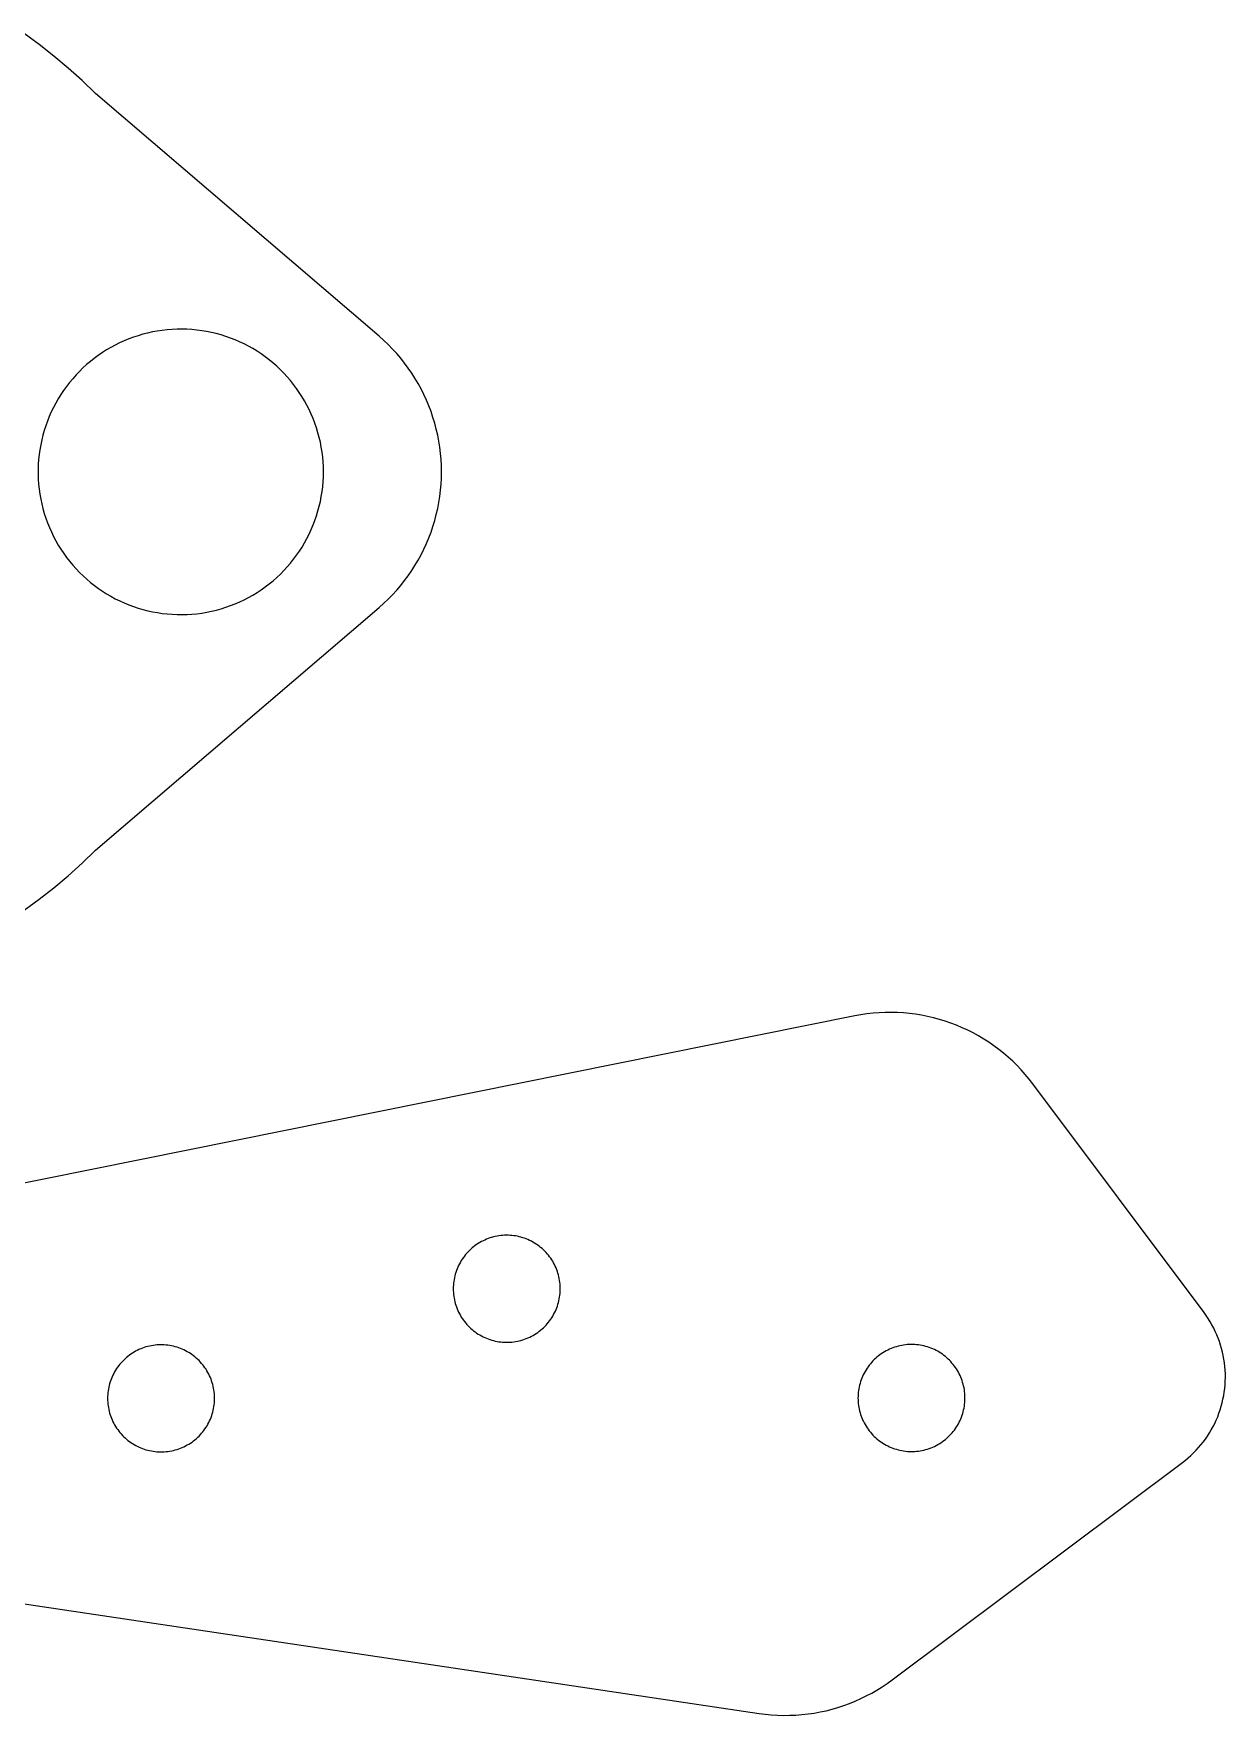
# Model space of a CAD drawing. Header units: millimetres. Extents: x 1015 to 1415, y -25 to 475.
# Drawn here: x 1153.53 to 1186.94, y 60.39 to 107.52 of the extents above; entities that cross this region are included whole.
import ezdxf

# ---------------------------------------------------------------- set-up
doc = ezdxf.new("R2010")
doc.units = ezdxf.units.MM
doc.header["$MEASUREMENT"] = 0
doc.layers.add('corte', color=1, linetype='Continuous', true_color=0xff0000)

msp = doc.modelspace()

# ---------------------------------------------------------------- linework, layer by layer
at = {"layer": 'corte', "linetype": 'Continuous', "lineweight": 25}
for p, q in [((1153.688, 107.216), (1153.266, 107.523)), ((1154.099, 106.895), (1153.688, 107.216)), ((1154.499, 106.559), (1154.099, 106.895)), ((1154.887, 106.21), (1154.499, 106.559)), ((1155.262, 105.847), (1154.887, 106.21)), ((1163.217, 99.04), (1155.262, 105.847)), ((1156.326, 99.013), (1156.196, 98.965)), ((1156.458, 99.057), (1156.326, 99.013)), ((1156.591, 99.097), (1156.458, 99.057)), ((1156.725, 99.131), (1156.591, 99.097)), ((1156.861, 99.161), (1156.725, 99.131)), ((1156.997, 99.186), (1156.861, 99.161)), ((1157.135, 99.207), (1156.997, 99.186)), ((1157.273, 99.223), (1157.135, 99.207)), ((1157.411, 99.233), (1157.273, 99.223)), ((1157.55, 99.239), (1157.411, 99.233)), ((1157.689, 99.241), (1157.55, 99.239)), ((1157.828, 99.237), (1157.689, 99.241)), ((1157.966, 99.229), (1157.828, 99.237)), ((1158.104, 99.216), (1157.966, 99.229)), ((1158.242, 99.198), (1158.104, 99.216)), ((1158.379, 99.175), (1158.242, 99.198)), ((1158.515, 99.147), (1158.379, 99.175)), ((1158.65, 99.115), (1158.515, 99.147)), ((1158.784, 99.078), (1158.65, 99.115)), ((1158.917, 99.037), (1158.784, 99.078)), ((1159.047, 98.991), (1158.917, 99.037)), ((1159.177, 98.94), (1159.047, 98.991)), ((1163.346, 98.925), (1163.217, 99.04)), ((1155.457, 98.583), (1155.343, 98.504)), ((1155.575, 98.657), (1155.457, 98.583)), ((1155.694, 98.727), (1155.575, 98.657)), ((1155.817, 98.793), (1155.694, 98.727)), ((1155.941, 98.855), (1155.817, 98.793)), ((1156.067, 98.912), (1155.941, 98.855)), ((1156.196, 98.965), (1156.067, 98.912)), ((1159.304, 98.885), (1159.177, 98.94)), ((1159.43, 98.826), (1159.304, 98.885)), ((1159.553, 98.762), (1159.43, 98.826)), ((1159.674, 98.694), (1159.553, 98.762)), ((1159.793, 98.622), (1159.674, 98.694)), ((1159.909, 98.546), (1159.793, 98.622)), ((1160.022, 98.465), (1159.909, 98.546)), ((1163.471, 98.806), (1163.346, 98.925)), ((1163.592, 98.683), (1163.471, 98.806)), ((1163.709, 98.556), (1163.592, 98.683)), ((1163.821, 98.425), (1163.709, 98.556)), ((1154.814, 98.056), (1154.718, 97.956)), ((1154.913, 98.153), (1154.814, 98.056)), ((1155.016, 98.246), (1154.913, 98.153)), ((1155.122, 98.336), (1155.016, 98.246)), ((1155.231, 98.422), (1155.122, 98.336)), ((1155.343, 98.504), (1155.231, 98.422)), ((1160.133, 98.381), (1160.022, 98.465)), ((1160.24, 98.293), (1160.133, 98.381)), ((1160.345, 98.202), (1160.24, 98.293)), ((1160.446, 98.107), (1160.345, 98.202)), ((1160.544, 98.008), (1160.446, 98.107)), ((1163.928, 98.29), (1163.821, 98.425)), ((1164.031, 98.151), (1163.928, 98.29)), ((1164.129, 98.009), (1164.031, 98.151)), ((1154.451, 97.636), (1154.37, 97.523)), ((1154.536, 97.745), (1154.451, 97.636)), ((1154.625, 97.852), (1154.536, 97.745)), ((1154.718, 97.956), (1154.625, 97.852)), ((1160.638, 97.906), (1160.544, 98.008)), ((1160.729, 97.801), (1160.638, 97.906)), ((1160.816, 97.693), (1160.729, 97.801)), ((1160.899, 97.582), (1160.816, 97.693)), ((1160.978, 97.468), (1160.899, 97.582)), ((1164.222, 97.864), (1164.129, 98.009)), ((1164.31, 97.716), (1164.222, 97.864)), ((1164.393, 97.564), (1164.31, 97.716)), ((1154.151, 97.169), (1154.086, 97.046)), ((1154.22, 97.29), (1154.151, 97.169)), ((1154.293, 97.408), (1154.22, 97.29)), ((1154.37, 97.523), (1154.293, 97.408)), ((1161.053, 97.351), (1160.978, 97.468)), ((1161.125, 97.232), (1161.053, 97.351)), ((1161.192, 97.11), (1161.125, 97.232)), ((1161.254, 96.987), (1161.192, 97.11)), ((1164.471, 97.41), (1164.393, 97.564)), ((1164.543, 97.253), (1164.471, 97.41)), ((1164.609, 97.094), (1164.543, 97.253)), ((1153.918, 96.666), (1153.87, 96.535)), ((1153.969, 96.794), (1153.918, 96.666)), ((1154.025, 96.921), (1153.969, 96.794)), ((1154.086, 97.046), (1154.025, 96.921)), ((1161.313, 96.861), (1161.254, 96.987)), ((1161.367, 96.733), (1161.313, 96.861)), ((1161.416, 96.603), (1161.367, 96.733)), ((1164.671, 96.933), (1164.609, 97.094)), ((1164.726, 96.769), (1164.671, 96.933)), ((1164.776, 96.604), (1164.726, 96.769)), ((1153.79, 96.269), (1153.756, 96.134)), ((1153.828, 96.403), (1153.79, 96.269)), ((1153.87, 96.535), (1153.828, 96.403)), ((1161.461, 96.472), (1161.416, 96.603)), ((1161.502, 96.339), (1161.461, 96.472)), ((1161.537, 96.205), (1161.502, 96.339)), ((1161.569, 96.069), (1161.537, 96.205)), ((1164.82, 96.437), (1164.776, 96.604)), ((1164.859, 96.269), (1164.82, 96.437)), ((1164.891, 96.1), (1164.859, 96.269)), ((1153.685, 95.724), (1153.67, 95.586)), ((1153.704, 95.862), (1153.685, 95.724)), ((1153.728, 95.999), (1153.704, 95.862)), ((1153.756, 96.134), (1153.728, 95.999)), ((1161.595, 95.933), (1161.569, 96.069)), ((1161.617, 95.796), (1161.595, 95.933)), ((1161.634, 95.658), (1161.617, 95.796)), ((1164.918, 95.929), (1164.891, 96.1)), ((1164.939, 95.758), (1164.918, 95.929)), ((1164.954, 95.586), (1164.939, 95.758)), ((1153.661, 95.448), (1153.656, 95.309)), ((1153.656, 95.309), (1153.656, 95.17)), ((1153.67, 95.586), (1153.661, 95.448)), ((1161.646, 95.52), (1161.634, 95.658)), ((1161.653, 95.381), (1161.646, 95.52)), ((1161.655, 95.242), (1161.653, 95.381)), ((1161.653, 95.103), (1161.655, 95.242)), ((1164.963, 95.413), (1164.954, 95.586)), ((1164.966, 95.241), (1164.963, 95.413)), ((1164.963, 95.068), (1164.966, 95.241)), ((1153.656, 95.17), (1153.661, 95.031)), ((1153.661, 95.031), (1153.67, 94.893)), ((1153.67, 94.893), (1153.685, 94.755)), ((1153.685, 94.755), (1153.704, 94.617)), ((1161.617, 94.689), (1161.634, 94.826)), ((1161.634, 94.826), (1161.646, 94.965)), ((1161.646, 94.965), (1161.653, 95.103)), ((1164.939, 94.724), (1164.954, 94.896)), ((1164.954, 94.896), (1164.963, 95.068)), ((1153.704, 94.617), (1153.728, 94.48)), ((1153.728, 94.48), (1153.757, 94.345)), ((1153.757, 94.345), (1153.79, 94.21)), ((1161.502, 94.146), (1161.538, 94.28)), ((1161.538, 94.28), (1161.569, 94.415)), ((1161.569, 94.415), (1161.595, 94.551)), ((1161.595, 94.551), (1161.617, 94.689)), ((1164.859, 94.213), (1164.891, 94.382)), ((1164.891, 94.382), (1164.918, 94.553)), ((1164.918, 94.553), (1164.939, 94.724)), ((1153.79, 94.21), (1153.829, 94.076)), ((1153.829, 94.076), (1153.871, 93.944)), ((1153.871, 93.944), (1153.919, 93.814)), ((1153.919, 93.814), (1153.97, 93.685)), ((1161.368, 93.752), (1161.417, 93.881)), ((1161.417, 93.881), (1161.462, 94.013)), ((1161.462, 94.013), (1161.502, 94.146)), ((1164.726, 93.712), (1164.776, 93.878)), ((1164.776, 93.878), (1164.82, 94.044)), ((1164.82, 94.044), (1164.859, 94.213)), ((1153.97, 93.685), (1154.027, 93.558)), ((1154.027, 93.558), (1154.087, 93.433)), ((1154.087, 93.433), (1154.152, 93.31)), ((1161.126, 93.252), (1161.193, 93.374)), ((1161.193, 93.374), (1161.255, 93.498)), ((1161.255, 93.498), (1161.314, 93.624)), ((1161.314, 93.624), (1161.368, 93.752)), ((1164.543, 93.229), (1164.609, 93.388)), ((1164.609, 93.388), (1164.671, 93.549)), ((1164.671, 93.549), (1164.726, 93.712)), ((1154.152, 93.31), (1154.221, 93.19)), ((1154.221, 93.19), (1154.294, 93.072)), ((1154.294, 93.072), (1154.372, 92.957)), ((1154.372, 92.957), (1154.453, 92.844)), ((1160.817, 92.791), (1160.9, 92.902)), ((1160.9, 92.902), (1160.98, 93.016)), ((1160.98, 93.016), (1161.055, 93.133)), ((1161.055, 93.133), (1161.126, 93.252)), ((1164.31, 92.766), (1164.393, 92.918)), ((1164.393, 92.918), (1164.471, 93.072)), ((1164.471, 93.072), (1164.543, 93.229)), ((1154.453, 92.844), (1154.538, 92.734)), ((1154.538, 92.734), (1154.627, 92.628)), ((1154.627, 92.628), (1154.72, 92.524)), ((1154.72, 92.524), (1154.816, 92.424)), ((1154.816, 92.424), (1154.915, 92.327)), ((1160.448, 92.377), (1160.545, 92.475)), ((1160.545, 92.475), (1160.64, 92.577)), ((1160.64, 92.577), (1160.73, 92.683)), ((1160.73, 92.683), (1160.817, 92.791)), ((1164.031, 92.33), (1164.129, 92.472)), ((1164.129, 92.472), (1164.222, 92.618)), ((1164.222, 92.618), (1164.31, 92.766)), ((1154.915, 92.327), (1155.018, 92.234)), ((1155.018, 92.234), (1155.124, 92.144)), ((1155.124, 92.144), (1155.233, 92.058)), ((1155.233, 92.058), (1155.345, 91.976)), ((1155.345, 91.976), (1155.459, 91.897)), ((1159.795, 91.861), (1159.911, 91.938)), ((1159.911, 91.938), (1160.024, 92.018)), ((1160.024, 92.018), (1160.135, 92.102)), ((1160.135, 92.102), (1160.242, 92.19)), ((1160.242, 92.19), (1160.347, 92.282)), ((1160.347, 92.282), (1160.448, 92.377)), ((1163.592, 91.799), (1163.709, 91.926)), ((1163.709, 91.926), (1163.821, 92.057)), ((1163.821, 92.057), (1163.928, 92.192)), ((1163.928, 92.192), (1164.031, 92.33)), ((1155.262, 84.634), (1163.217, 91.442)), ((1155.459, 91.897), (1155.577, 91.823)), ((1155.577, 91.823), (1155.697, 91.753)), ((1155.697, 91.753), (1155.819, 91.687)), ((1155.819, 91.687), (1155.943, 91.626)), ((1155.943, 91.626), (1156.07, 91.568)), ((1156.07, 91.568), (1156.198, 91.516)), ((1156.198, 91.516), (1156.328, 91.467)), ((1156.328, 91.467), (1156.46, 91.424)), ((1158.787, 91.404), (1158.919, 91.446)), ((1158.919, 91.446), (1159.05, 91.492)), ((1159.05, 91.492), (1159.179, 91.543)), ((1159.179, 91.543), (1159.307, 91.598)), ((1159.307, 91.598), (1159.432, 91.657)), ((1159.432, 91.657), (1159.555, 91.721)), ((1159.555, 91.721), (1159.676, 91.789)), ((1159.676, 91.789), (1159.795, 91.861)), ((1163.217, 91.442), (1163.346, 91.557)), ((1163.346, 91.557), (1163.471, 91.675)), ((1163.471, 91.675), (1163.592, 91.799)), ((1156.46, 91.424), (1156.593, 91.384)), ((1156.593, 91.384), (1156.728, 91.35)), ((1156.728, 91.35), (1156.863, 91.32)), ((1156.863, 91.32), (1157, 91.295)), ((1157, 91.295), (1157.137, 91.275)), ((1157.137, 91.275), (1157.275, 91.259)), ((1157.275, 91.259), (1157.414, 91.248)), ((1157.414, 91.248), (1157.553, 91.242)), ((1157.553, 91.242), (1157.691, 91.241)), ((1157.691, 91.241), (1157.83, 91.245)), ((1157.83, 91.245), (1157.969, 91.253)), ((1157.969, 91.253), (1158.107, 91.266)), ((1158.107, 91.266), (1158.245, 91.285)), ((1158.245, 91.285), (1158.382, 91.307)), ((1158.382, 91.307), (1158.518, 91.335)), ((1158.518, 91.335), (1158.653, 91.367)), ((1158.653, 91.367), (1158.787, 91.404)), ((1154.887, 84.272), (1155.262, 84.634)), ((1154.099, 83.587), (1154.499, 83.923)), ((1154.499, 83.923), (1154.887, 84.272)), ((1153.688, 83.266), (1154.099, 83.587)), ((1153.266, 82.959), (1153.688, 83.266)), ((1176.558, 79.992), (1149.119, 74.471)), ((1176.726, 80.023), (1176.558, 79.992)), ((1176.895, 80.048), (1176.726, 80.023)), ((1177.065, 80.067), (1176.895, 80.048)), ((1177.235, 80.08), (1177.065, 80.067)), ((1177.405, 80.088), (1177.235, 80.08)), ((1177.576, 80.09), (1177.405, 80.088)), ((1177.747, 80.086), (1177.576, 80.09)), ((1177.917, 80.076), (1177.747, 80.086)), ((1178.087, 80.06), (1177.917, 80.076)), ((1178.257, 80.039), (1178.087, 80.06)), ((1178.425, 80.012), (1178.257, 80.039)), ((1178.593, 79.979), (1178.425, 80.012)), ((1178.759, 79.94), (1178.593, 79.979)), ((1178.924, 79.896), (1178.759, 79.94)), ((1179.087, 79.846), (1178.924, 79.896)), ((1179.249, 79.791), (1179.087, 79.846)), ((1179.408, 79.73), (1179.249, 79.791)), ((1179.565, 79.663), (1179.408, 79.73)), ((1179.72, 79.592), (1179.565, 79.663)), ((1179.873, 79.515), (1179.72, 79.592)), ((1180.022, 79.433), (1179.873, 79.515)), ((1180.169, 79.346), (1180.022, 79.433)), ((1180.313, 79.254), (1180.169, 79.346)), ((1180.453, 79.157), (1180.313, 79.254)), ((1180.591, 79.055), (1180.453, 79.157)), ((1180.724, 78.949), (1180.591, 79.055)), ((1180.854, 78.838), (1180.724, 78.949)), ((1180.98, 78.723), (1180.854, 78.838)), ((1181.102, 78.603), (1180.98, 78.723)), ((1181.22, 78.48), (1181.102, 78.603)), ((1181.334, 78.352), (1181.22, 78.48)), ((1181.443, 78.221), (1181.334, 78.352)), ((1181.547, 78.086), (1181.443, 78.221)), ((1186.345, 71.677), (1181.547, 78.086)), ((1165.907, 73.554), (1165.866, 73.523)), ((1165.949, 73.584), (1165.907, 73.554)), ((1165.993, 73.613), (1165.949, 73.584)), ((1166.037, 73.64), (1165.993, 73.613)), ((1166.083, 73.666), (1166.037, 73.64)), ((1166.129, 73.69), (1166.083, 73.666)), ((1166.176, 73.712), (1166.129, 73.69)), ((1166.224, 73.733), (1166.176, 73.712)), ((1166.272, 73.752), (1166.224, 73.733)), ((1166.321, 73.769), (1166.272, 73.752)), ((1166.371, 73.784), (1166.321, 73.769)), ((1166.421, 73.798), (1166.371, 73.784)), ((1166.472, 73.81), (1166.421, 73.798)), ((1166.523, 73.821), (1166.472, 73.81)), ((1166.574, 73.829), (1166.523, 73.821)), ((1166.626, 73.836), (1166.574, 73.829)), ((1166.678, 73.841), (1166.626, 73.836)), ((1166.73, 73.844), (1166.678, 73.841)), ((1166.782, 73.846), (1166.73, 73.844)), ((1166.834, 73.845), (1166.782, 73.846)), ((1166.886, 73.843), (1166.834, 73.845)), ((1166.938, 73.839), (1166.886, 73.843)), ((1166.99, 73.833), (1166.938, 73.839)), ((1167.041, 73.825), (1166.99, 73.833)), ((1167.092, 73.816), (1167.041, 73.825)), ((1167.143, 73.805), (1167.092, 73.816)), ((1167.194, 73.792), (1167.143, 73.805)), ((1167.243, 73.777), (1167.194, 73.792)), ((1167.293, 73.761), (1167.243, 73.777)), ((1167.342, 73.743), (1167.293, 73.761)), ((1167.39, 73.723), (1167.342, 73.743)), ((1167.437, 73.701), (1167.39, 73.723)), ((1167.484, 73.678), (1167.437, 73.701)), ((1167.53, 73.654), (1167.484, 73.678)), ((1167.575, 73.627), (1167.53, 73.654)), ((1167.619, 73.599), (1167.575, 73.627)), ((1167.662, 73.57), (1167.619, 73.599)), ((1167.704, 73.539), (1167.662, 73.57)), ((1167.745, 73.507), (1167.704, 73.539)), ((1165.494, 73.092), (1165.469, 73.046)), ((1165.521, 73.136), (1165.494, 73.092)), ((1165.549, 73.18), (1165.521, 73.136)), ((1165.578, 73.223), (1165.549, 73.18)), ((1165.61, 73.264), (1165.578, 73.223)), ((1165.642, 73.305), (1165.61, 73.264)), ((1165.676, 73.345), (1165.642, 73.305)), ((1165.712, 73.383), (1165.676, 73.345)), ((1165.748, 73.42), (1165.712, 73.383)), ((1165.786, 73.455), (1165.748, 73.42)), ((1165.825, 73.49), (1165.786, 73.455)), ((1165.866, 73.523), (1165.825, 73.49)), ((1167.784, 73.473), (1167.745, 73.507)), ((1167.823, 73.438), (1167.784, 73.473)), ((1167.86, 73.402), (1167.823, 73.438)), ((1167.896, 73.365), (1167.86, 73.402)), ((1167.931, 73.326), (1167.896, 73.365)), ((1167.964, 73.286), (1167.931, 73.326)), ((1167.996, 73.245), (1167.964, 73.286)), ((1168.027, 73.202), (1167.996, 73.245)), ((1168.056, 73.159), (1168.027, 73.202)), ((1168.083, 73.115), (1168.056, 73.159)), ((1168.109, 73.07), (1168.083, 73.115)), ((1168.133, 73.024), (1168.109, 73.07)), ((1165.318, 72.604), (1165.31, 72.553)), ((1165.328, 72.655), (1165.318, 72.604)), ((1165.339, 72.706), (1165.328, 72.655)), ((1165.353, 72.756), (1165.339, 72.706)), ((1165.368, 72.806), (1165.353, 72.756)), ((1165.385, 72.856), (1165.368, 72.806)), ((1165.403, 72.904), (1165.385, 72.856)), ((1165.423, 72.952), (1165.403, 72.904)), ((1165.445, 72.999), (1165.423, 72.952)), ((1165.469, 73.046), (1165.445, 72.999)), ((1168.156, 72.977), (1168.133, 73.024)), ((1168.177, 72.929), (1168.156, 72.977)), ((1168.197, 72.881), (1168.177, 72.929)), ((1168.214, 72.832), (1168.197, 72.881)), ((1168.23, 72.782), (1168.214, 72.832)), ((1168.245, 72.732), (1168.23, 72.782)), ((1168.257, 72.682), (1168.245, 72.732)), ((1168.268, 72.631), (1168.257, 72.682)), ((1168.277, 72.58), (1168.268, 72.631)), ((1165.296, 72.397), (1165.295, 72.345)), ((1165.295, 72.345), (1165.296, 72.293)), ((1165.299, 72.449), (1165.296, 72.397)), ((1165.296, 72.293), (1165.299, 72.241)), ((1165.303, 72.501), (1165.299, 72.449)), ((1165.299, 72.241), (1165.303, 72.189)), ((1165.31, 72.553), (1165.303, 72.501)), ((1165.303, 72.189), (1165.31, 72.138)), ((1165.31, 72.138), (1165.318, 72.086)), ((1168.284, 72.528), (1168.277, 72.58)), ((1168.277, 72.113), (1168.284, 72.164)), ((1168.29, 72.476), (1168.284, 72.528)), ((1168.284, 72.164), (1168.29, 72.216)), ((1168.293, 72.424), (1168.29, 72.476)), ((1168.29, 72.216), (1168.293, 72.268)), ((1168.295, 72.372), (1168.293, 72.424)), ((1168.293, 72.268), (1168.295, 72.32)), ((1168.295, 72.32), (1168.295, 72.372)), ((1165.318, 72.086), (1165.328, 72.035)), ((1165.328, 72.035), (1165.34, 71.984)), ((1165.34, 71.984), (1165.353, 71.934)), ((1165.353, 71.934), (1165.368, 71.884)), ((1165.368, 71.884), (1165.385, 71.835)), ((1165.385, 71.835), (1165.404, 71.786)), ((1165.404, 71.786), (1165.424, 71.738)), ((1165.424, 71.738), (1165.446, 71.691)), ((1165.446, 71.691), (1165.469, 71.645)), ((1165.469, 71.645), (1165.494, 71.599)), ((1168.11, 71.623), (1168.134, 71.669)), ((1168.134, 71.669), (1168.157, 71.715)), ((1168.157, 71.715), (1168.178, 71.763)), ((1168.178, 71.763), (1168.197, 71.811)), ((1168.197, 71.811), (1168.215, 71.86)), ((1168.215, 71.86), (1168.231, 71.91)), ((1168.231, 71.91), (1168.245, 71.96)), ((1168.245, 71.96), (1168.257, 72.011)), ((1168.257, 72.011), (1168.268, 72.062)), ((1168.268, 72.062), (1168.277, 72.113)), ((1186.405, 71.594), (1186.345, 71.677)), ((1165.494, 71.599), (1165.521, 71.554)), ((1165.521, 71.554), (1165.549, 71.511)), ((1165.549, 71.511), (1165.579, 71.468)), ((1165.579, 71.468), (1165.61, 71.426)), ((1165.61, 71.426), (1165.643, 71.386)), ((1165.643, 71.386), (1165.677, 71.346)), ((1165.677, 71.346), (1165.712, 71.308)), ((1165.712, 71.308), (1165.749, 71.271)), ((1165.749, 71.271), (1165.787, 71.235)), ((1165.787, 71.235), (1165.826, 71.201)), ((1165.826, 71.201), (1165.866, 71.168)), ((1167.705, 71.153), (1167.745, 71.185)), ((1167.745, 71.185), (1167.785, 71.219)), ((1167.785, 71.219), (1167.824, 71.254)), ((1167.824, 71.254), (1167.861, 71.29)), ((1167.861, 71.29), (1167.897, 71.328)), ((1167.897, 71.328), (1167.932, 71.366)), ((1167.932, 71.366), (1167.965, 71.406)), ((1167.965, 71.406), (1167.997, 71.448)), ((1167.997, 71.448), (1168.027, 71.49)), ((1168.027, 71.49), (1168.056, 71.533)), ((1168.056, 71.533), (1168.084, 71.577)), ((1168.084, 71.577), (1168.11, 71.623)), ((1186.462, 71.509), (1186.405, 71.594)), ((1186.516, 71.422), (1186.462, 71.509)), ((1186.567, 71.333), (1186.516, 71.422)), ((1186.615, 71.243), (1186.567, 71.333)), ((1186.66, 71.151), (1186.615, 71.243)), ((1156.678, 70.714), (1156.628, 70.698)), ((1156.728, 70.728), (1156.678, 70.714)), ((1156.779, 70.74), (1156.728, 70.728)), ((1156.83, 70.75), (1156.779, 70.74)), ((1156.881, 70.759), (1156.83, 70.75)), ((1156.933, 70.765), (1156.881, 70.759)), ((1156.985, 70.77), (1156.933, 70.765)), ((1157.037, 70.774), (1156.985, 70.77)), ((1157.089, 70.775), (1157.037, 70.774)), ((1157.141, 70.775), (1157.089, 70.775)), ((1157.193, 70.772), (1157.141, 70.775)), ((1157.245, 70.768), (1157.193, 70.772)), ((1157.297, 70.762), (1157.245, 70.768)), ((1157.348, 70.755), (1157.297, 70.762)), ((1157.399, 70.745), (1157.348, 70.755)), ((1157.45, 70.734), (1157.399, 70.745)), ((1157.501, 70.721), (1157.45, 70.734)), ((1157.551, 70.707), (1157.501, 70.721)), ((1157.6, 70.69), (1157.551, 70.707)), ((1165.866, 71.168), (1165.908, 71.136)), ((1165.908, 71.136), (1165.95, 71.106)), ((1165.95, 71.106), (1165.994, 71.078)), ((1165.994, 71.078), (1166.038, 71.051)), ((1166.038, 71.051), (1166.084, 71.025)), ((1166.084, 71.025), (1166.13, 71.001)), ((1166.13, 71.001), (1166.177, 70.979)), ((1166.177, 70.979), (1166.225, 70.958)), ((1166.225, 70.958), (1166.273, 70.939)), ((1166.273, 70.939), (1166.322, 70.922)), ((1166.322, 70.922), (1166.372, 70.907)), ((1166.372, 70.907), (1166.422, 70.893)), ((1166.422, 70.893), (1166.473, 70.881)), ((1166.473, 70.881), (1166.524, 70.87)), ((1166.524, 70.87), (1166.575, 70.862)), ((1166.575, 70.862), (1166.627, 70.855)), ((1166.627, 70.855), (1166.679, 70.85)), ((1166.679, 70.85), (1166.731, 70.847)), ((1166.731, 70.847), (1166.783, 70.846)), ((1166.783, 70.846), (1166.835, 70.846)), ((1166.835, 70.846), (1166.887, 70.848)), ((1166.887, 70.848), (1166.939, 70.853)), ((1166.939, 70.853), (1166.991, 70.858)), ((1166.991, 70.858), (1167.042, 70.866)), ((1167.042, 70.866), (1167.093, 70.876)), ((1167.093, 70.876), (1167.144, 70.887)), ((1167.144, 70.887), (1167.194, 70.9)), ((1167.194, 70.9), (1167.244, 70.915)), ((1167.244, 70.915), (1167.294, 70.931)), ((1167.294, 70.931), (1167.343, 70.949)), ((1167.343, 70.949), (1167.391, 70.969)), ((1167.391, 70.969), (1167.438, 70.99)), ((1167.438, 70.99), (1167.485, 71.014)), ((1167.485, 71.014), (1167.531, 71.038)), ((1167.531, 71.038), (1167.576, 71.065)), ((1167.576, 71.065), (1167.62, 71.092)), ((1167.62, 71.092), (1167.663, 71.122)), ((1167.663, 71.122), (1167.705, 71.153)), ((1177.668, 70.708), (1177.619, 70.691)), ((1177.718, 70.723), (1177.668, 70.708)), ((1177.768, 70.737), (1177.718, 70.723)), ((1177.819, 70.749), (1177.768, 70.737)), ((1177.87, 70.76), (1177.819, 70.749)), ((1177.921, 70.768), (1177.87, 70.76)), ((1177.973, 70.775), (1177.921, 70.768)), ((1178.025, 70.78), (1177.973, 70.775)), ((1178.077, 70.783), (1178.025, 70.78)), ((1178.129, 70.785), (1178.077, 70.783)), ((1178.181, 70.784), (1178.129, 70.785)), ((1178.233, 70.782), (1178.181, 70.784)), ((1178.285, 70.778), (1178.233, 70.782)), ((1178.337, 70.772), (1178.285, 70.778)), ((1178.388, 70.764), (1178.337, 70.772)), ((1178.439, 70.755), (1178.388, 70.764)), ((1178.49, 70.744), (1178.439, 70.755)), ((1178.541, 70.731), (1178.49, 70.744)), ((1178.591, 70.716), (1178.541, 70.731)), ((1178.64, 70.7), (1178.591, 70.716)), ((1186.702, 71.057), (1186.66, 71.151)), ((1186.741, 70.962), (1186.702, 71.057)), ((1186.776, 70.866), (1186.741, 70.962)), ((1186.808, 70.769), (1186.776, 70.866)), ((1186.837, 70.67), (1186.808, 70.769)), ((1155.949, 70.234), (1155.917, 70.194)), ((1155.983, 70.274), (1155.949, 70.234)), ((1156.019, 70.312), (1155.983, 70.274)), ((1156.055, 70.349), (1156.019, 70.312)), ((1156.093, 70.385), (1156.055, 70.349)), ((1156.132, 70.419), (1156.093, 70.385)), ((1156.173, 70.452), (1156.132, 70.419)), ((1156.214, 70.484), (1156.173, 70.452)), ((1156.256, 70.514), (1156.214, 70.484)), ((1156.3, 70.542), (1156.256, 70.514)), ((1156.344, 70.569), (1156.3, 70.542)), ((1156.39, 70.595), (1156.344, 70.569)), ((1156.436, 70.619), (1156.39, 70.595)), ((1156.483, 70.641), (1156.436, 70.619)), ((1156.531, 70.662), (1156.483, 70.641)), ((1156.579, 70.681), (1156.531, 70.662)), ((1156.628, 70.698), (1156.579, 70.681)), ((1157.649, 70.672), (1157.6, 70.69)), ((1157.697, 70.652), (1157.649, 70.672)), ((1157.744, 70.631), (1157.697, 70.652)), ((1157.791, 70.608), (1157.744, 70.631)), ((1157.837, 70.583), (1157.791, 70.608)), ((1157.882, 70.557), (1157.837, 70.583)), ((1157.926, 70.529), (1157.882, 70.557)), ((1157.969, 70.499), (1157.926, 70.529)), ((1158.011, 70.469), (1157.969, 70.499)), ((1158.052, 70.436), (1158.011, 70.469)), ((1158.091, 70.403), (1158.052, 70.436)), ((1158.13, 70.368), (1158.091, 70.403)), ((1158.167, 70.331), (1158.13, 70.368)), ((1158.203, 70.294), (1158.167, 70.331)), ((1158.238, 70.255), (1158.203, 70.294)), ((1158.271, 70.215), (1158.238, 70.255)), ((1176.989, 70.244), (1176.957, 70.203)), ((1177.023, 70.284), (1176.989, 70.244)), ((1177.059, 70.322), (1177.023, 70.284)), ((1177.095, 70.359), (1177.059, 70.322)), ((1177.133, 70.394), (1177.095, 70.359)), ((1177.172, 70.429), (1177.133, 70.394)), ((1177.213, 70.462), (1177.172, 70.429)), ((1177.254, 70.493), (1177.213, 70.462)), ((1177.296, 70.523), (1177.254, 70.493)), ((1177.34, 70.552), (1177.296, 70.523)), ((1177.384, 70.579), (1177.34, 70.552)), ((1177.43, 70.605), (1177.384, 70.579)), ((1177.476, 70.629), (1177.43, 70.605)), ((1177.523, 70.651), (1177.476, 70.629)), ((1177.571, 70.672), (1177.523, 70.651)), ((1177.619, 70.691), (1177.571, 70.672)), ((1178.689, 70.682), (1178.64, 70.7)), ((1178.737, 70.662), (1178.689, 70.682)), ((1178.784, 70.64), (1178.737, 70.662)), ((1178.831, 70.617), (1178.784, 70.64)), ((1178.877, 70.593), (1178.831, 70.617)), ((1178.922, 70.566), (1178.877, 70.593)), ((1178.966, 70.538), (1178.922, 70.566)), ((1179.009, 70.509), (1178.966, 70.538)), ((1179.051, 70.478), (1179.009, 70.509)), ((1179.092, 70.446), (1179.051, 70.478)), ((1179.131, 70.412), (1179.092, 70.446)), ((1179.17, 70.377), (1179.131, 70.412)), ((1179.207, 70.341), (1179.17, 70.377)), ((1179.243, 70.304), (1179.207, 70.341)), ((1179.278, 70.265), (1179.243, 70.304)), ((1179.311, 70.225), (1179.278, 70.265)), ((1186.862, 70.571), (1186.837, 70.67)), ((1186.884, 70.471), (1186.862, 70.571)), ((1186.902, 70.37), (1186.884, 70.471)), ((1186.918, 70.269), (1186.902, 70.37)), ((1186.929, 70.167), (1186.918, 70.269)), ((1155.692, 69.785), (1155.675, 69.736)), ((1155.71, 69.834), (1155.692, 69.785)), ((1155.73, 69.882), (1155.71, 69.834)), ((1155.752, 69.929), (1155.73, 69.882)), ((1155.776, 69.975), (1155.752, 69.929)), ((1155.801, 70.021), (1155.776, 69.975)), ((1155.828, 70.066), (1155.801, 70.021)), ((1155.856, 70.109), (1155.828, 70.066)), ((1155.885, 70.152), (1155.856, 70.109)), ((1155.917, 70.194), (1155.885, 70.152)), ((1158.303, 70.174), (1158.271, 70.215)), ((1158.334, 70.132), (1158.303, 70.174)), ((1158.363, 70.088), (1158.334, 70.132)), ((1158.39, 70.044), (1158.363, 70.088)), ((1158.416, 69.999), (1158.39, 70.044)), ((1158.44, 69.953), (1158.416, 69.999)), ((1158.463, 69.906), (1158.44, 69.953)), ((1158.484, 69.859), (1158.463, 69.906)), ((1158.504, 69.81), (1158.484, 69.859)), ((1158.521, 69.761), (1158.504, 69.81)), ((1158.537, 69.712), (1158.521, 69.761)), ((1176.732, 69.795), (1176.715, 69.745)), ((1176.75, 69.843), (1176.732, 69.795)), ((1176.77, 69.891), (1176.75, 69.843)), ((1176.792, 69.938), (1176.77, 69.891)), ((1176.816, 69.985), (1176.792, 69.938)), ((1176.841, 70.031), (1176.816, 69.985)), ((1176.868, 70.075), (1176.841, 70.031)), ((1176.896, 70.119), (1176.868, 70.075)), ((1176.925, 70.162), (1176.896, 70.119)), ((1176.957, 70.203), (1176.925, 70.162)), ((1179.343, 70.184), (1179.311, 70.225)), ((1179.374, 70.141), (1179.343, 70.184)), ((1179.403, 70.098), (1179.374, 70.141)), ((1179.43, 70.054), (1179.403, 70.098)), ((1179.456, 70.009), (1179.43, 70.054)), ((1179.48, 69.963), (1179.456, 70.009)), ((1179.503, 69.916), (1179.48, 69.963)), ((1179.524, 69.868), (1179.503, 69.916)), ((1179.544, 69.82), (1179.524, 69.868)), ((1179.561, 69.771), (1179.544, 69.82)), ((1179.577, 69.721), (1179.561, 69.771)), ((1186.937, 70.065), (1186.929, 70.167)), ((1186.935, 69.656), (1186.94, 69.758)), ((1186.942, 69.963), (1186.937, 70.065)), ((1186.94, 69.758), (1186.943, 69.86)), ((1186.943, 69.86), (1186.942, 69.963)), ((1155.603, 69.327), (1155.602, 69.275)), ((1155.606, 69.379), (1155.603, 69.327)), ((1155.61, 69.431), (1155.606, 69.379)), ((1155.617, 69.482), (1155.61, 69.431)), ((1155.625, 69.534), (1155.617, 69.482)), ((1155.635, 69.585), (1155.625, 69.534)), ((1155.646, 69.636), (1155.635, 69.585)), ((1155.66, 69.686), (1155.646, 69.636)), ((1155.675, 69.736), (1155.66, 69.686)), ((1158.552, 69.662), (1158.537, 69.712)), ((1158.564, 69.611), (1158.552, 69.662)), ((1158.575, 69.56), (1158.564, 69.611)), ((1158.584, 69.509), (1158.575, 69.56)), ((1158.591, 69.457), (1158.584, 69.509)), ((1158.597, 69.406), (1158.591, 69.457)), ((1158.6, 69.354), (1158.597, 69.406)), ((1158.602, 69.302), (1158.6, 69.354)), ((1158.602, 69.25), (1158.602, 69.302)), ((1176.643, 69.336), (1176.642, 69.284)), ((1176.646, 69.388), (1176.643, 69.336)), ((1176.65, 69.44), (1176.646, 69.388)), ((1176.657, 69.492), (1176.65, 69.44)), ((1176.665, 69.543), (1176.657, 69.492)), ((1176.675, 69.594), (1176.665, 69.543)), ((1176.686, 69.645), (1176.675, 69.594)), ((1176.7, 69.695), (1176.686, 69.645)), ((1176.715, 69.745), (1176.7, 69.695)), ((1179.592, 69.671), (1179.577, 69.721)), ((1179.604, 69.621), (1179.592, 69.671)), ((1179.615, 69.57), (1179.604, 69.621)), ((1179.624, 69.519), (1179.615, 69.57)), ((1179.631, 69.467), (1179.624, 69.519)), ((1179.637, 69.415), (1179.631, 69.467)), ((1179.64, 69.363), (1179.637, 69.415)), ((1179.642, 69.311), (1179.64, 69.363)), ((1179.642, 69.259), (1179.642, 69.311)), ((1186.876, 69.25), (1186.896, 69.351)), ((1186.896, 69.351), (1186.912, 69.452)), ((1186.912, 69.452), (1186.925, 69.554)), ((1186.925, 69.554), (1186.935, 69.656)), ((1155.602, 69.275), (1155.603, 69.223)), ((1155.603, 69.223), (1155.606, 69.171)), ((1155.606, 69.171), (1155.611, 69.119)), ((1155.611, 69.119), (1155.617, 69.067)), ((1155.617, 69.067), (1155.625, 69.016)), ((1155.625, 69.016), (1155.635, 68.964)), ((1155.635, 68.964), (1155.647, 68.914)), ((1155.647, 68.914), (1155.66, 68.863)), ((1155.66, 68.863), (1155.675, 68.814)), ((1158.522, 68.79), (1158.538, 68.839)), ((1158.538, 68.839), (1158.552, 68.889)), ((1158.552, 68.889), (1158.564, 68.94)), ((1158.564, 68.94), (1158.575, 68.991)), ((1158.575, 68.991), (1158.584, 69.042)), ((1158.584, 69.042), (1158.591, 69.094)), ((1158.591, 69.094), (1158.597, 69.146)), ((1158.597, 69.146), (1158.6, 69.197)), ((1158.6, 69.197), (1158.602, 69.25)), ((1176.642, 69.284), (1176.643, 69.232)), ((1176.643, 69.232), (1176.646, 69.18)), ((1176.646, 69.18), (1176.651, 69.128)), ((1176.651, 69.128), (1176.657, 69.077)), ((1176.657, 69.077), (1176.665, 69.025)), ((1176.665, 69.025), (1176.675, 68.974)), ((1176.675, 68.974), (1176.687, 68.923)), ((1176.687, 68.923), (1176.7, 68.873)), ((1176.7, 68.873), (1176.715, 68.823)), ((1176.715, 68.823), (1176.732, 68.774)), ((1179.562, 68.799), (1179.578, 68.849)), ((1179.578, 68.849), (1179.592, 68.899)), ((1179.592, 68.899), (1179.604, 68.95)), ((1179.604, 68.95), (1179.615, 69.001)), ((1179.615, 69.001), (1179.624, 69.052)), ((1179.624, 69.052), (1179.631, 69.103)), ((1179.631, 69.103), (1179.637, 69.155)), ((1179.637, 69.155), (1179.64, 69.207)), ((1179.64, 69.207), (1179.642, 69.259)), ((1186.727, 68.761), (1186.763, 68.857)), ((1186.763, 68.857), (1186.797, 68.954)), ((1186.797, 68.954), (1186.827, 69.052)), ((1186.827, 69.052), (1186.853, 69.151)), ((1186.853, 69.151), (1186.876, 69.25)), ((1155.675, 68.814), (1155.692, 68.764)), ((1155.692, 68.764), (1155.711, 68.716)), ((1155.711, 68.716), (1155.731, 68.668)), ((1155.731, 68.668), (1155.753, 68.62)), ((1155.753, 68.62), (1155.776, 68.574)), ((1155.776, 68.574), (1155.801, 68.528)), ((1155.801, 68.528), (1155.828, 68.484)), ((1155.828, 68.484), (1155.856, 68.44)), ((1155.856, 68.44), (1155.886, 68.397)), ((1155.886, 68.397), (1155.917, 68.356)), ((1155.917, 68.356), (1155.95, 68.315)), ((1158.272, 68.336), (1158.304, 68.377)), ((1158.304, 68.377), (1158.334, 68.419)), ((1158.334, 68.419), (1158.363, 68.463)), ((1158.363, 68.463), (1158.391, 68.507)), ((1158.391, 68.507), (1158.417, 68.552)), ((1158.417, 68.552), (1158.441, 68.598)), ((1158.441, 68.598), (1158.464, 68.645)), ((1158.464, 68.645), (1158.485, 68.692)), ((1158.485, 68.692), (1158.504, 68.741)), ((1158.504, 68.741), (1158.522, 68.79)), ((1176.732, 68.774), (1176.751, 68.725)), ((1176.751, 68.725), (1176.771, 68.677)), ((1176.771, 68.677), (1176.793, 68.63)), ((1176.793, 68.63), (1176.816, 68.584)), ((1176.816, 68.584), (1176.841, 68.538)), ((1176.841, 68.538), (1176.868, 68.493)), ((1176.868, 68.493), (1176.896, 68.45)), ((1176.896, 68.45), (1176.926, 68.407)), ((1176.926, 68.407), (1176.957, 68.365)), ((1176.957, 68.365), (1176.99, 68.325)), ((1179.279, 68.305), (1179.312, 68.346)), ((1179.312, 68.346), (1179.344, 68.387)), ((1179.344, 68.387), (1179.374, 68.429)), ((1179.374, 68.429), (1179.403, 68.472)), ((1179.403, 68.472), (1179.431, 68.516)), ((1179.431, 68.516), (1179.457, 68.562)), ((1179.457, 68.562), (1179.481, 68.608)), ((1179.481, 68.608), (1179.504, 68.655)), ((1179.504, 68.655), (1179.525, 68.702)), ((1179.525, 68.702), (1179.544, 68.75)), ((1179.544, 68.75), (1179.562, 68.799)), ((1186.496, 68.304), (1186.549, 68.392)), ((1186.549, 68.392), (1186.598, 68.482)), ((1186.598, 68.482), (1186.644, 68.574)), ((1186.644, 68.574), (1186.687, 68.667)), ((1186.687, 68.667), (1186.727, 68.761)), ((1155.95, 68.315), (1155.984, 68.276)), ((1155.984, 68.276), (1156.019, 68.237)), ((1156.019, 68.237), (1156.056, 68.2)), ((1156.056, 68.2), (1156.094, 68.165)), ((1156.094, 68.165), (1156.133, 68.13)), ((1156.133, 68.13), (1156.173, 68.097)), ((1156.173, 68.097), (1156.215, 68.066)), ((1156.215, 68.066), (1156.257, 68.036)), ((1156.257, 68.036), (1156.301, 68.007)), ((1156.301, 68.007), (1156.345, 67.98)), ((1156.345, 67.98), (1156.391, 67.955)), ((1156.391, 67.955), (1156.437, 67.931)), ((1156.437, 67.931), (1156.484, 67.908)), ((1156.484, 67.908), (1156.532, 67.888)), ((1156.532, 67.888), (1156.58, 67.869)), ((1157.601, 67.86), (1157.65, 67.878)), ((1157.65, 67.878), (1157.698, 67.898)), ((1157.698, 67.898), (1157.745, 67.92)), ((1157.745, 67.92), (1157.792, 67.943)), ((1157.792, 67.943), (1157.838, 67.968)), ((1157.838, 67.968), (1157.883, 67.994)), ((1157.883, 67.994), (1157.927, 68.022)), ((1157.927, 68.022), (1157.97, 68.051)), ((1157.97, 68.051), (1158.012, 68.082)), ((1158.012, 68.082), (1158.052, 68.114)), ((1158.052, 68.114), (1158.092, 68.148)), ((1158.092, 68.148), (1158.131, 68.183)), ((1158.131, 68.183), (1158.168, 68.219)), ((1158.168, 68.219), (1158.204, 68.257)), ((1158.204, 68.257), (1158.239, 68.296)), ((1158.239, 68.296), (1158.272, 68.336)), ((1176.99, 68.325), (1177.024, 68.285)), ((1177.024, 68.285), (1177.059, 68.247)), ((1177.059, 68.247), (1177.096, 68.21)), ((1177.096, 68.21), (1177.134, 68.174)), ((1177.134, 68.174), (1177.173, 68.14)), ((1177.173, 68.14), (1177.213, 68.107)), ((1177.213, 68.107), (1177.255, 68.076)), ((1177.255, 68.076), (1177.297, 68.045)), ((1177.297, 68.045), (1177.341, 68.017)), ((1177.341, 68.017), (1177.385, 67.99)), ((1177.385, 67.99), (1177.431, 67.964)), ((1177.431, 67.964), (1177.477, 67.94)), ((1177.477, 67.94), (1177.524, 67.918)), ((1177.524, 67.918), (1177.572, 67.897)), ((1177.572, 67.897), (1177.62, 67.879)), ((1177.62, 67.879), (1177.669, 67.861)), ((1178.641, 67.87), (1178.69, 67.888)), ((1178.69, 67.888), (1178.738, 67.908)), ((1178.738, 67.908), (1178.785, 67.929)), ((1178.785, 67.929), (1178.832, 67.953)), ((1178.832, 67.953), (1178.878, 67.977)), ((1178.878, 67.977), (1178.923, 68.004)), ((1178.923, 68.004), (1178.967, 68.032)), ((1178.967, 68.032), (1179.01, 68.061)), ((1179.01, 68.061), (1179.052, 68.092)), ((1179.052, 68.092), (1179.092, 68.124)), ((1179.092, 68.124), (1179.132, 68.158)), ((1179.132, 68.158), (1179.171, 68.193)), ((1179.171, 68.193), (1179.208, 68.229)), ((1179.208, 68.229), (1179.244, 68.267)), ((1179.244, 68.267), (1179.279, 68.305)), ((1186.123, 67.818), (1186.192, 67.893)), ((1186.192, 67.893), (1186.258, 67.971)), ((1186.258, 67.971), (1186.322, 68.051)), ((1186.322, 68.051), (1186.383, 68.134)), ((1186.383, 68.134), (1186.441, 68.218)), ((1186.441, 68.218), (1186.496, 68.304)), ((1156.58, 67.869), (1156.629, 67.852)), ((1156.629, 67.852), (1156.679, 67.836)), ((1156.679, 67.836), (1156.729, 67.822)), ((1156.729, 67.822), (1156.78, 67.81)), ((1156.78, 67.81), (1156.831, 67.8)), ((1156.831, 67.8), (1156.882, 67.791)), ((1156.882, 67.791), (1156.934, 67.785)), ((1156.934, 67.785), (1156.986, 67.78)), ((1156.986, 67.78), (1157.038, 67.776)), ((1157.038, 67.776), (1157.09, 67.775)), ((1157.09, 67.775), (1157.142, 67.776)), ((1157.142, 67.776), (1157.194, 67.778)), ((1157.194, 67.778), (1157.246, 67.782)), ((1157.246, 67.782), (1157.298, 67.788)), ((1157.298, 67.788), (1157.349, 67.795)), ((1157.349, 67.795), (1157.4, 67.805)), ((1157.4, 67.805), (1157.451, 67.816)), ((1157.451, 67.816), (1157.502, 67.829)), ((1157.502, 67.829), (1157.551, 67.844)), ((1157.551, 67.844), (1157.601, 67.86)), ((1177.603, 61.387), (1185.741, 67.477)), ((1177.669, 67.861), (1177.719, 67.846)), ((1177.719, 67.846), (1177.769, 67.832)), ((1177.769, 67.832), (1177.82, 67.82)), ((1177.82, 67.82), (1177.871, 67.809)), ((1177.871, 67.809), (1177.922, 67.801)), ((1177.922, 67.801), (1177.974, 67.794)), ((1177.974, 67.794), (1178.026, 67.789)), ((1178.026, 67.789), (1178.078, 67.786)), ((1178.078, 67.786), (1178.13, 67.785)), ((1178.13, 67.785), (1178.182, 67.785)), ((1178.182, 67.785), (1178.234, 67.788)), ((1178.234, 67.788), (1178.286, 67.792)), ((1178.286, 67.792), (1178.338, 67.797)), ((1178.338, 67.797), (1178.389, 67.805)), ((1178.389, 67.805), (1178.44, 67.815)), ((1178.44, 67.815), (1178.491, 67.826)), ((1178.491, 67.826), (1178.542, 67.839)), ((1178.542, 67.839), (1178.591, 67.854)), ((1178.591, 67.854), (1178.641, 67.87)), ((1185.741, 67.477), (1185.822, 67.54)), ((1185.822, 67.54), (1185.9, 67.606)), ((1185.9, 67.606), (1185.977, 67.674)), ((1185.977, 67.674), (1186.051, 67.745)), ((1186.051, 67.745), (1186.123, 67.818)), ((1148.875, 64.166), (1173.871, 60.444)), ((1177.321, 61.19), (1177.464, 61.286)), ((1177.464, 61.286), (1177.603, 61.387)), ((1176.563, 60.788), (1176.72, 60.858)), ((1176.72, 60.858), (1176.875, 60.933)), ((1176.875, 60.933), (1177.026, 61.014)), ((1177.026, 61.014), (1177.175, 61.1)), ((1177.175, 61.1), (1177.321, 61.19)), ((1173.871, 60.444), (1174.041, 60.422)), ((1174.041, 60.422), (1174.212, 60.405)), ((1174.212, 60.405), (1174.384, 60.395)), ((1174.384, 60.395), (1174.555, 60.39)), ((1174.555, 60.39), (1174.727, 60.391)), ((1174.727, 60.391), (1174.899, 60.398)), ((1174.899, 60.398), (1175.07, 60.411)), ((1175.07, 60.411), (1175.241, 60.43)), ((1175.241, 60.43), (1175.411, 60.455)), ((1175.411, 60.455), (1175.58, 60.485)), ((1175.58, 60.485), (1175.748, 60.521)), ((1175.748, 60.521), (1175.914, 60.563)), ((1175.914, 60.563), (1176.079, 60.611)), ((1176.079, 60.611), (1176.243, 60.665)), ((1176.243, 60.665), (1176.404, 60.724)), ((1176.404, 60.724), (1176.563, 60.788))]:
    msp.add_line(p, q, dxfattribs=at)

doc.saveas('drawing.dxf')
